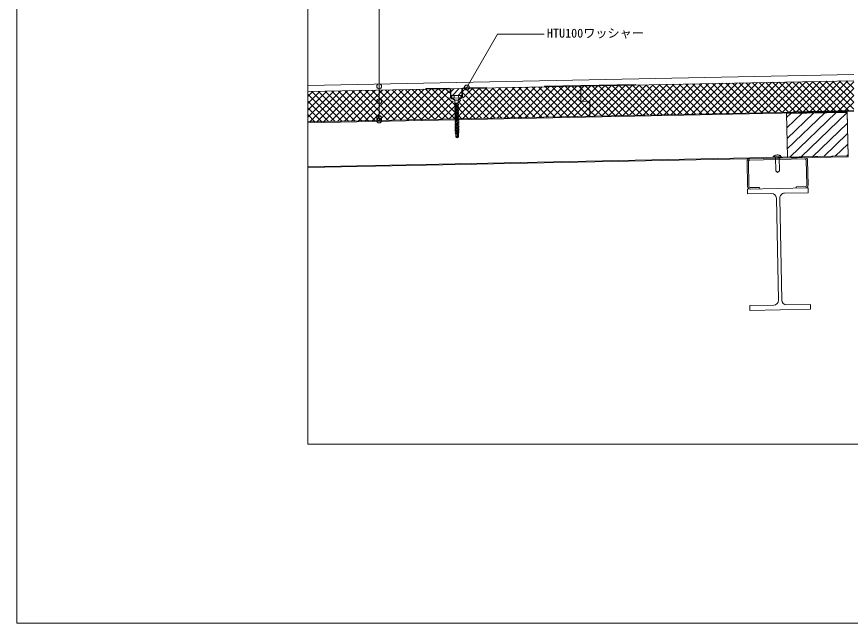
# Model space of a CAD drawing. Units: millimetres, scale not verified. Extents: x -1381 to 1379, y -955 to 955.
# Drawn here: x -1381 to -6, y -955 to 44 of the extents above; entities that cross this region are included whole.
import ezdxf
from ezdxf.enums import TextEntityAlignment as Align

# ---------------------------------------------------------------- set-up
doc = ezdxf.new("R2010")
doc.units = ezdxf.units.MM
doc.header["$LTSCALE"] = 3
doc.linetypes.add('USER1', pattern=[9.525, 6.35, -3.175])
for name, color, linetype, lineweight in [('0-0_0', 7, 'Continuous', 18), ('0-1_BOUSUI', 1, 'Continuous', 18), ('0-2_MOJI', 7, 'Continuous', 18), ('0-3_HATCH', 9, 'Continuous', 18), ('0-4_KANAMONO', 5, 'Continuous', 18), ('0-5_KANAMONO_SCREW', 4, 'Continuous', 18), ('0-6_TEKKOTU', 7, 'Continuous', 18), ('0-7_dekki', 3, 'Continuous', 18), ('0-8_dannnetu', 6, 'Continuous', 18), ('0-9_WAKU', 7, 'Continuous', 18)]:
    doc.layers.add(name, color=color, linetype=linetype, lineweight=lineweight)
doc.styles.add('ＭＳ ゴシック', font='')
doc.styles.get('ＭＳ ゴシック').set_extended_font_data('MS Gothic')

msp = doc.modelspace()

# ---------------------------------------------------------------- linework, layer by layer
at = {"layer": '0-0_0'}
msp.add_lwpolyline([(-900.827, -660.451), (899.173, -660.451), (899.173, 539.549), (-900.827, 539.549)], close=True, dxfattribs=at)
at = {"layer": '0-1_BOUSUI'}
msp.add_line((-900.827, -69.452), (-0.827, -51.452), dxfattribs=at)
at = {"layer": '0-2_MOJI'}
msp.add_line((-783.119, -127.109), (-783.119, 310.374), dxfattribs=at)
msp.add_lwpolyline([(-639.721, -74.231), (-588.102, 15.174), (-511.14, 15.174)], dxfattribs=at)
for centre in [(-783.119, -70.794), (-638.74, -72.533), (-783.119, -95.463), (-783.119, -123.109), (-783.119, -127.109)]:
    msp.add_circle(centre, 4, dxfattribs=at)
at = {"layer": '0-3_HATCH'}
for p, q in [((-405.123, -119.55), (-354.093, -68.519)), ((-393.669, -119.32), (-342.638, -68.29)), ((-382.215, -119.091), (-331.184, -68.061)), ((-370.76, -118.862), (-319.729, -67.832)), ((-359.306, -118.633), (-308.275, -67.603)), ((-305.709, -117.561), (-354.738, -68.532)), ((-347.851, -118.404), (-296.821, -67.373)), ((-294.703, -117.341), (-343.733, -68.312)), ((-336.397, -118.175), (-285.366, -67.144)), ((-283.698, -117.121), (-332.728, -68.092)), ((-324.942, -117.946), (-273.912, -66.915)), ((-272.693, -116.901), (-321.722, -67.872)), ((-313.488, -117.717), (-262.457, -66.686)), ((-261.688, -116.681), (-310.717, -67.651)), ((-302.034, -117.488), (-251.003, -66.457)), ((-250.682, -116.461), (-299.712, -67.431)), ((-290.579, -117.259), (-239.549, -66.228)), ((-239.677, -116.241), (-288.707, -67.211)), ((-279.125, -117.03), (-228.094, -65.999)), ((-228.672, -116.021), (-277.701, -66.991)), ((-267.67, -116.8), (-216.64, -65.77)), ((-217.667, -115.8), (-266.696, -66.771)), ((-256.216, -116.571), (-205.185, -65.541)), ((-206.662, -115.58), (-255.691, -66.551)), ((-244.762, -116.342), (-193.731, -65.312)), ((-195.656, -115.36), (-244.686, -66.331)), ((-184.651, -115.14), (-233.681, -66.111)), ((-233.307, -116.113), (-182.277, -65.083)), ((-173.646, -114.92), (-222.675, -65.891)), ((-221.853, -115.884), (-170.822, -64.854)), ((-162.641, -114.7), (-211.67, -65.67)), ((-210.398, -115.655), (-159.368, -64.624)), ((-151.636, -114.48), (-200.665, -65.45)), ((-198.944, -115.426), (-147.913, -64.395)), ((-140.63, -114.26), (-189.66, -65.23)), ((-187.49, -115.197), (-136.459, -64.166)), ((-129.625, -114.04), (-178.654, -65.01)), ((-176.035, -114.968), (-125.005, -63.937)), ((-118.62, -113.819), (-167.649, -64.79)), ((-164.581, -114.739), (-113.55, -63.708)), ((-107.615, -113.599), (-156.644, -64.57)), ((-153.126, -114.51), (-102.096, -63.479)), ((-97.59, -112.399), (-145.639, -64.35)), ((-141.672, -114.281), (-90.641, -63.25)), ((-86.585, -112.179), (-134.634, -64.13)), ((-130.218, -114.051), (-79.187, -63.021)), ((-75.58, -111.958), (-123.628, -63.91)), ((-118.763, -113.822), (-67.733, -62.792)), ((-64.574, -111.738), (-112.623, -63.69)), ((-107.309, -113.593), (-56.278, -62.563)), ((-53.569, -111.518), (-101.618, -63.469)), ((-94.834, -112.344), (-44.824, -62.334)), ((-42.564, -111.298), (-90.613, -63.249)), ((-83.379, -112.114), (-33.369, -62.104)), ((-31.559, -111.078), (-79.608, -63.029)), ((-71.925, -111.885), (-21.915, -61.875)), ((-20.554, -110.858), (-68.602, -62.809)), ((-60.47, -111.656), (-10.46, -61.646)), ((-9.548, -110.638), (-57.597, -62.589)), ((-49.016, -111.427), (-0.827, -63.238)), ((-0.827, -108.134), (-46.592, -62.369)), ((-0.827, -96.908), (-35.587, -62.149)), ((-0.827, -85.683), (-24.581, -61.929)), ((-0.827, -74.458), (-13.576, -61.709)), ((-900.827, -121.339), (-858.087, -78.599)), ((-900.827, -110.114), (-869.541, -78.828)), ((-900.827, -98.889), (-880.995, -79.057)), ((-900.827, -87.663), (-892.45, -79.286)), ((-897.663, -129.4), (-846.632, -78.37)), ((-844.964, -128.346), (-893.994, -79.317)), ((-886.208, -129.171), (-835.178, -78.141)), ((-833.959, -128.126), (-882.988, -79.097)), ((-874.754, -128.942), (-823.723, -77.912)), ((-822.954, -127.906), (-871.983, -78.877)), ((-863.3, -128.713), (-812.269, -77.682)), ((-811.948, -127.686), (-860.978, -78.657)), ((-851.845, -128.484), (-800.815, -77.453)), ((-800.943, -127.466), (-849.973, -78.437)), ((-840.391, -128.255), (-789.36, -77.224)), ((-789.938, -127.246), (-838.967, -78.216)), ((-828.936, -128.026), (-777.906, -76.995)), ((-778.933, -127.026), (-827.962, -77.996)), ((-817.482, -127.797), (-766.451, -76.766)), ((-767.928, -126.806), (-816.957, -77.776)), ((-806.028, -127.568), (-754.997, -76.537)), ((-756.922, -126.586), (-805.952, -77.556)), ((-745.917, -126.365), (-794.947, -77.336)), ((-794.573, -127.339), (-743.543, -76.308)), ((-734.912, -126.145), (-783.941, -77.116)), ((-783.119, -127.109), (-732.088, -76.079)), ((-723.907, -125.925), (-772.936, -76.896)), ((-771.664, -126.88), (-720.634, -75.85)), ((-712.902, -125.705), (-761.931, -76.676)), ((-760.21, -126.651), (-709.179, -75.621)), ((-701.896, -125.485), (-750.926, -76.456)), ((-748.756, -126.422), (-697.725, -75.392)), ((-690.891, -125.265), (-739.92, -76.235)), ((-737.301, -126.193), (-686.271, -75.162)), ((-679.886, -125.045), (-728.915, -76.015)), ((-725.847, -125.964), (-674.816, -74.933)), ((-668.881, -124.825), (-717.91, -75.795)), ((-714.392, -125.735), (-667.531, -78.874)), ((-658.965, -123.515), (-706.905, -75.575)), ((-659.269, -111.986), (-695.9, -75.355)), ((-658.011, -102.018), (-684.894, -75.135)), ((-667.482, -81.322), (-673.889, -74.915)), ((-664.994, -79.749), (-660.108, -74.674)), ((-662.066, -85.864), (-651.13, -74.503)), ((-653.087, -85.693), (-646.998, -79.367)), ((-652.392, -119.861), (-606.09, -73.559)), ((-652.125, -108.369), (-617.544, -73.788)), ((-645.666, -124.36), (-594.635, -73.33)), ((-645.028, -78.821), (-640.453, -74.246)), ((-602.849, -123.504), (-644.976, -81.377)), ((-644.807, -89.826), (-628.999, -74.017)), ((-591.844, -123.284), (-640.874, -74.255)), ((-634.211, -124.131), (-583.181, -73.101)), ((-580.839, -123.064), (-629.868, -74.034)), ((-622.757, -123.902), (-571.726, -72.872)), ((-569.834, -122.844), (-618.863, -73.814)), ((-611.303, -123.673), (-560.272, -72.643)), ((-558.828, -122.624), (-607.858, -73.594)), ((-599.848, -123.444), (-548.818, -72.413)), ((-547.823, -122.404), (-596.853, -73.374)), ((-588.394, -123.215), (-537.363, -72.184)), ((-536.818, -122.183), (-585.847, -73.154)), ((-576.939, -122.986), (-525.909, -71.955)), ((-525.813, -121.963), (-574.842, -72.934)), ((-565.485, -122.757), (-514.454, -71.726)), ((-514.808, -121.743), (-563.837, -72.714)), ((-554.031, -122.528), (-503, -71.497)), ((-503.802, -121.523), (-552.832, -72.494)), ((-542.576, -122.299), (-491.546, -71.268)), ((-492.797, -121.303), (-541.827, -72.274)), ((-531.122, -122.069), (-480.091, -71.039)), ((-481.792, -121.083), (-530.821, -72.053)), ((-470.787, -120.863), (-519.816, -71.833)), ((-519.667, -121.84), (-468.637, -70.81)), ((-459.782, -120.643), (-508.811, -71.613)), ((-508.213, -121.611), (-457.182, -70.581)), ((-448.776, -120.423), (-497.806, -71.393)), ((-437.771, -120.202), (-486.801, -71.173)), ((-450.783, -84.74), (-464.79, -70.733)), ((-393.75, -119.322), (-442.78, -70.293)), ((-382.745, -119.102), (-431.774, -70.073)), ((-428.032, -120.008), (-377.002, -68.977)), ((-371.74, -118.882), (-420.769, -69.852)), ((-416.578, -119.779), (-365.547, -68.748)), ((-360.735, -118.662), (-409.764, -69.632)), ((-349.729, -118.442), (-398.759, -69.412)), ((-338.724, -118.222), (-387.754, -69.192)), ((-327.719, -118.001), (-376.748, -68.972)), ((-316.714, -117.781), (-365.743, -68.752)), ((-37.562, -111.198), (-0.827, -74.464)), ((-855.969, -128.566), (-900.827, -83.709)), ((-866.975, -128.787), (-900.827, -94.934)), ((-702.938, -125.506), (-667.311, -89.879)), ((-691.484, -125.277), (-661.157, -94.951)), ((-653.45, -98.468), (-648.39, -93.409)), ((-624.86, -123.944), (-652.621, -96.183)), ((-613.855, -123.724), (-645.391, -92.188)), ((-26.107, -110.969), (-0.827, -85.689)), ((-877.98, -129.007), (-900.827, -106.159)), ((-680.029, -125.048), (-658.477, -103.496)), ((-653.658, -109.902), (-652.774, -109.018)), ((-635.865, -124.164), (-653.118, -106.911)), ((-415.761, -119.762), (-435.737, -99.786)), ((-14.653, -110.74), (-0.827, -96.914)), ((-888.985, -129.227), (-900.827, -117.385)), ((-668.575, -124.819), (-658.584, -114.828)), ((-657.583, -113.671), (-658.907, -112.348)), ((-657.799, -114.043), (-657.58, -113.824)), ((-646.87, -124.384), (-652.836, -118.419)), ((-111.391, -121.99), (-104.678, -115.541)), ((-111.045, -139.27), (-85.958, -115.167)), ((-110.7, -156.55), (-67.237, -114.792)), ((-110.354, -173.83), (-48.517, -114.418)), ((-106.131, -187.384), (-29.797, -114.043)), ((-87.411, -187.01), (-11.529, -114.104)), ((-899.99, -129.447), (-900.827, -128.61)), ((-657.875, -124.605), (-658.448, -124.032)), ((-68.69, -186.636), (-11.183, -131.383)), ((-49.97, -186.261), (-10.837, -148.663)), ((-31.25, -185.887), (-10.492, -165.943)), ((-12.529, -185.512), (-10.146, -183.223))]:
    msp.add_line(p, q, dxfattribs=at)
for points in [[(-496.759, -121.382), (-450.812, -75.435), (-445.728, -70.352)], [(-485.304, -121.153), (-450.777, -86.626), (-434.274, -70.123)], [(-426.766, -119.982), (-435.702, -111.046), (-475.795, -70.953)], [(-473.85, -120.924), (-448.372, -95.446), (-422.819, -69.893)], [(-462.395, -120.695), (-437.112, -95.411), (-411.365, -69.664)], [(-404.755, -119.542), (-450.818, -73.48), (-453.785, -70.513)], [(-450.941, -120.466), (-435.72, -105.245), (-399.91, -69.435)], [(-439.487, -120.237), (-435.685, -116.436), (-388.456, -69.206)], [(-435.737, -99.786), (-440.102, -95.421), (-450.783, -84.74)]]:
    msp.add_lwpolyline(points, dxfattribs=at)
msp.add_lwpolyline([(-10.101, -185.464), (-110.081, -187.463), (-111.517, -115.678), (-11.537, -113.678)], close=True, dxfattribs=at)
at = {"layer": '0-4_KANAMONO'}
for p, q in [((-706.081, -74.558), (-668.088, -73.798)), ((-706.081, -74.558), (-706.061, -75.558)), ((-668.068, -74.798), (-706.061, -75.558)), ((-665.779, -89.255), (-666.029, -76.758)), ((-665.029, -76.738), (-664.779, -89.235)), ((-647.033, -76.378), (-646.783, -88.875)), ((-645.783, -88.855), (-646.033, -76.358)), ((-606.101, -72.559), (-644.093, -73.318)), ((-644.073, -74.318), (-606.081, -73.559)), ((-606.101, -72.559), (-606.081, -73.559)), ((-663.759, -90.215), (-662.953, -90.199)), ((-662.933, -91.199), (-663.739, -91.215)), ((-647.763, -89.895), (-648.569, -89.911)), ((-648.549, -90.911), (-647.743, -90.895)), ((-81.436, -188.091), (-172.218, -189.906)), ((-172.172, -192.206), (-81.39, -190.39)), ((-176.725, -194.597), (-175.909, -235.389)), ((-173.61, -235.343), (-174.425, -194.551)), ((-79.045, -192.644), (-78.229, -233.436)), ((-75.929, -233.39), (-76.745, -192.598))]:
    msp.add_line(p, q, dxfattribs=at)
at = {"layer": '0-4_KANAMONO', "linetype": 'USER1'}
msp.add_line((-662.567, -90.192), (-649.11, -89.922), dxfattribs=at)
at = {"layer": '0-4_KANAMONO'}
msp.add_lwpolyline([(-510.544, -71.648), (-360.574, -68.649), (-360.598, -67.449), (-510.568, -70.448)], close=True, dxfattribs=at)
for points in [[(-661.751, -90.57), (-659.215, -92.378), (-659.19, -93.624), (-662.332, -91.384)], [(-649.755, -90.33), (-652.217, -92.238), (-652.192, -93.484), (-649.142, -91.12)], [(-0.827, -110.463), (-100.807, -112.463), (-100.787, -113.463), (-0.827, -111.464)], [(-171.218, -239.896), (-155.821, -239.588), (-155.867, -237.289), (-171.264, -237.597)], [(-80.482, -235.781), (-95.879, -236.089), (-95.833, -238.389), (-80.436, -238.081)]]:
    msp.add_lwpolyline(points, dxfattribs=at)
for centre, radius, start, end in [((-668.028, -76.798), 3, 1.14576, 91.14576), ((-668.028, -76.798), 2, 1.14576, 91.14576), ((-644.033, -76.318), 3, 91.14576, 181.14576), ((-644.033, -76.318), 2, 91.14576, 181.14576), ((-663.779, -89.215), 2, 181.14576, 271.14576), ((-663.779, -89.215), 1, 181.14576, 271.14576), ((-662.913, -92.199), 2, 54.51149, 91.14576), ((-662.913, -92.199), 1, 54.51149, 91.14576), ((-648.529, -91.911), 2, 91.14576, 127.78003), ((-648.529, -91.911), 1, 91.14576, 127.78003), ((-647.782, -88.895), 1, 271.14576, 1.14576), ((-647.782, -88.895), 2, 271.14576, 1.14576), ((-172.126, -194.505), 4.6, 91.14576, 181.14576), ((-172.126, -194.505), 2.3, 91.14576, 181.14576), ((-81.344, -192.69), 4.6, 1.14576, 91.14576), ((-81.344, -192.69), 2.3, 1.14576, 91.14576), ((-80.528, -233.482), 2.3, 271.14576, 1.14576), ((-80.528, -233.482), 4.6, 271.14576, 1.14576), ((-171.31, -235.297), 4.6, 181.14576, 271.14576), ((-171.31, -235.297), 2.3, 181.14576, 271.14576)]:
    msp.add_arc(centre, radius, start, end, dxfattribs=at)
at = {"layer": '0-5_KANAMONO_SCREW'}
for p, q in [((-659.663, -86.508), (-659.591, -90.132)), ((-653.019, -93.501), (-658.518, -93.611)), ((-652.159, -86.358), (-652.087, -89.982)), ((-652.919, -98.5), (-658.418, -98.61)), ((-658.418, -98.61), (-657.904, -99.341)), ((-653.407, -99.14), (-657.882, -100.44)), ((-657.882, -100.44), (-657.855, -101.761)), ((-653.358, -101.56), (-657.833, -102.859)), ((-657.833, -102.859), (-657.807, -104.18)), ((-653.31, -103.979), (-657.785, -105.279)), ((-657.785, -105.279), (-657.758, -106.6)), ((-653.261, -106.399), (-657.736, -107.698)), ((-657.736, -107.698), (-657.71, -109.019)), ((-653.213, -108.818), (-657.688, -110.118)), ((-653.407, -99.14), (-652.919, -98.516)), ((-653.407, -99.14), (-653.38, -100.461)), ((-653.358, -101.56), (-653.332, -102.881)), ((-653.31, -103.979), (-653.283, -105.3)), ((-653.261, -106.399), (-653.235, -107.72)), ((-653.213, -108.818), (-653.187, -110.139)), ((-657.688, -110.118), (-657.662, -111.439)), ((-653.165, -111.238), (-657.64, -112.537)), ((-657.64, -112.537), (-657.613, -113.858)), ((-653.116, -113.657), (-657.591, -114.957)), ((-657.591, -114.957), (-657.565, -116.278)), ((-653.068, -116.077), (-657.543, -117.377)), ((-657.543, -117.377), (-657.516, -118.697)), ((-653.02, -118.496), (-657.494, -119.796)), ((-657.494, -119.796), (-657.468, -121.117)), ((-652.971, -120.916), (-657.446, -122.216)), ((-657.446, -122.216), (-657.42, -123.536)), ((-652.923, -123.335), (-657.398, -124.635)), ((-653.165, -111.238), (-653.138, -112.559)), ((-653.116, -113.657), (-653.09, -114.978)), ((-653.068, -116.077), (-653.042, -117.398)), ((-653.02, -118.496), (-652.993, -119.817)), ((-652.971, -120.916), (-652.945, -122.237)), ((-652.923, -123.335), (-652.896, -124.656)), ((-657.398, -124.635), (-657.371, -125.956)), ((-652.874, -125.755), (-657.349, -127.055)), ((-657.349, -127.055), (-657.323, -128.375)), ((-652.826, -128.174), (-657.301, -129.474)), ((-657.301, -129.474), (-657.274, -130.795)), ((-652.778, -130.594), (-657.253, -131.894)), ((-657.253, -131.894), (-657.226, -133.214)), ((-652.729, -133.013), (-657.204, -134.313)), ((-657.204, -134.313), (-657.178, -135.634)), ((-652.681, -135.433), (-657.156, -136.733)), ((-657.156, -136.733), (-657.129, -138.053)), ((-652.874, -125.755), (-652.848, -127.076)), ((-652.826, -128.174), (-652.8, -129.495)), ((-652.778, -130.594), (-652.751, -131.915)), ((-652.729, -133.013), (-652.703, -134.334)), ((-652.681, -135.433), (-652.654, -136.754)), ((-651.279, -146.757), (-658.104, -148.103)), ((-652.632, -137.852), (-657.107, -139.152)), ((-657.107, -139.152), (-657.081, -140.473)), ((-652.584, -140.272), (-657.059, -141.572)), ((-657.059, -141.572), (-657.033, -142.893)), ((-652.536, -142.691), (-657.011, -143.991)), ((-657.011, -143.991), (-656.984, -145.312)), ((-652.487, -145.111), (-656.962, -146.411)), ((-656.962, -146.411), (-656.935, -147.765)), ((-656.96, -149.041), (-652.36, -148.949)), ((-656.862, -153.924), (-656.96, -149.041)), ((-652.44, -147.458), (-656.915, -148.758)), ((-656.915, -148.758), (-656.91, -149.04)), ((-656.153, -152.577), (-656.224, -149.026)), ((-654.216, -152.792), (-654.292, -148.988)), ((-653.068, -152.675), (-653.142, -148.965)), ((-652.727, -153.627), (-652.82, -148.958)), ((-652.632, -137.852), (-652.606, -139.173)), ((-652.584, -140.272), (-652.558, -141.593)), ((-652.536, -142.691), (-652.509, -144.012)), ((-652.487, -145.111), (-652.46, -146.465)), ((-652.44, -147.458), (-652.41, -148.95)), ((-652.36, -148.949), (-652.263, -153.832)), ((-656.474, -153.472), (-656.862, -153.924)), ((-656.862, -153.924), (-654.711, -155.657)), ((-655.746, -153.405), (-655.469, -153.629)), ((-654.754, -154.755), (-654.526, -155.694)), ((-654.58, -153.454), (-654.216, -152.792)), ((-654.396, -155.085), (-654.526, -155.694)), ((-653.068, -152.675), (-654.396, -155.085)), ((-652.727, -153.627), (-654.396, -155.085)), ((-654.396, -155.085), (-654.343, -155.649))]:
    msp.add_line(p, q, dxfattribs=at)
msp.add_lwpolyline([(-662.175, -85.833), (-663.415, -86.583), (-663.343, -90.207), (-648.335, -89.907), (-648.407, -86.283), (-649.677, -85.583)], close=True, dxfattribs=at)
for points in [[(-662.088, -90.182), (-658.518, -93.611), (-658.418, -98.61)], [(-649.59, -89.932), (-653.019, -93.501), (-652.919, -98.5)], [(-652.919, -98.516), (-659.196, -99.715), (-655.164, -98.545)], [(-657.882, -100.44), (-659.196, -99.715), (-657.904, -99.341)], [(-652.074, -100.783), (-659.148, -102.135), (-653.38, -100.461)], [(-657.833, -102.859), (-659.148, -102.135), (-657.855, -101.761)], [(-652.025, -103.203), (-659.1, -104.555), (-653.332, -102.881)], [(-657.785, -105.279), (-659.1, -104.555), (-657.807, -104.18)], [(-651.977, -105.622), (-659.051, -106.974), (-653.283, -105.3)], [(-657.736, -107.698), (-659.051, -106.974), (-657.758, -106.6)], [(-651.928, -108.042), (-659.003, -109.394), (-653.235, -107.72)], [(-657.688, -110.118), (-659.003, -109.394), (-657.71, -109.019)], [(-653.358, -101.56), (-652.074, -100.783), (-653.38, -100.461)], [(-653.31, -103.979), (-652.025, -103.203), (-653.332, -102.881)], [(-653.261, -106.399), (-651.977, -105.622), (-653.283, -105.3)], [(-653.213, -108.818), (-651.928, -108.042), (-653.235, -107.72)], [(-651.88, -110.461), (-658.954, -111.813), (-653.187, -110.139)], [(-657.64, -112.537), (-658.954, -111.813), (-657.662, -111.439)], [(-651.832, -112.881), (-658.906, -114.233), (-653.138, -112.559)], [(-657.591, -114.957), (-658.906, -114.233), (-657.613, -113.858)], [(-651.783, -115.3), (-658.858, -116.652), (-653.09, -114.978)], [(-657.543, -117.377), (-658.858, -116.652), (-657.565, -116.278)], [(-651.735, -117.72), (-658.809, -119.072), (-653.042, -117.398)], [(-657.494, -119.796), (-658.809, -119.072), (-657.516, -118.697)], [(-651.686, -120.139), (-658.761, -121.491), (-652.993, -119.817)], [(-657.446, -122.216), (-658.761, -121.491), (-657.468, -121.117)], [(-651.638, -122.559), (-658.712, -123.911), (-652.945, -122.237)], [(-657.398, -124.635), (-658.712, -123.911), (-657.42, -123.536)], [(-653.165, -111.238), (-651.88, -110.461), (-653.187, -110.139)], [(-653.116, -113.657), (-651.832, -112.881), (-653.138, -112.559)], [(-653.068, -116.077), (-651.783, -115.3), (-653.09, -114.978)], [(-653.02, -118.496), (-651.735, -117.72), (-653.042, -117.398)], [(-652.971, -120.916), (-651.686, -120.139), (-652.993, -119.817)], [(-652.923, -123.335), (-651.638, -122.559), (-652.945, -122.237)], [(-651.59, -124.978), (-658.664, -126.33), (-652.896, -124.656)], [(-657.349, -127.055), (-658.664, -126.33), (-657.371, -125.956)], [(-651.541, -127.398), (-658.616, -128.75), (-652.848, -127.076)], [(-657.301, -129.474), (-658.616, -128.75), (-657.323, -128.375)], [(-651.493, -129.817), (-658.567, -131.169), (-652.8, -129.495)], [(-657.253, -131.894), (-658.567, -131.169), (-657.274, -130.795)], [(-651.444, -132.237), (-658.519, -133.589), (-652.751, -131.915)], [(-657.204, -134.313), (-658.519, -133.589), (-657.226, -133.214)], [(-651.396, -134.657), (-658.47, -136.008), (-652.703, -134.334)], [(-657.156, -136.733), (-658.47, -136.008), (-657.178, -135.634)], [(-651.348, -137.076), (-658.422, -138.428), (-652.654, -136.754)], [(-652.874, -125.755), (-651.59, -124.978), (-652.896, -124.656)], [(-652.826, -128.174), (-651.541, -127.398), (-652.848, -127.076)], [(-652.778, -130.594), (-651.493, -129.817), (-652.8, -129.495)], [(-652.729, -133.013), (-651.444, -132.237), (-652.751, -131.915)], [(-652.681, -135.433), (-651.396, -134.657), (-652.703, -134.334)], [(-652.632, -137.852), (-651.348, -137.076), (-652.654, -136.754)], [(-657.107, -139.152), (-658.422, -138.428), (-657.129, -138.053)], [(-651.299, -139.496), (-658.374, -140.847), (-652.606, -139.173)], [(-657.059, -141.572), (-658.374, -140.847), (-657.081, -140.473)], [(-651.251, -141.915), (-658.325, -143.267), (-652.558, -141.593)], [(-657.011, -143.991), (-658.325, -143.267), (-657.033, -142.893)], [(-651.203, -144.335), (-658.277, -145.686), (-652.509, -144.012)], [(-656.962, -146.411), (-658.277, -145.686), (-656.984, -145.312)], [(-656.915, -148.758), (-658.104, -148.103), (-656.935, -147.765), (-652.46, -146.465)], [(-652.584, -140.272), (-651.299, -139.496), (-652.606, -139.173)], [(-652.536, -142.691), (-651.251, -141.915), (-652.558, -141.593)], [(-652.487, -145.111), (-651.203, -144.335), (-652.509, -144.012)], [(-652.44, -147.458), (-651.279, -146.757), (-652.46, -146.465)], [(-654.711, -155.657), (-654.526, -155.694), (-654.343, -155.649)], [(-652.727, -153.627), (-652.263, -153.832), (-654.343, -155.649)]]:
    msp.add_lwpolyline(points, dxfattribs=at)
for centre, radius, start, end in [((-661.47, -90.014), 3.944, 62.74032, 119.55121), ((-655.724, -95.782), 10.076, 69.28031, 113.01122), ((-650.214, -89.789), 3.944, 62.74032, 119.55121), ((-657.485, -152.604), 1.333, 319.36032, 1.14576), ((-656.076, -153.814), 0.525, 51.14576, 139.36032), ((-655.062, -152.555), 1.091, 181.14576, 231.14576), ((-655.098, -153.169), 0.591, 231.14576, 331.14576), ((-656.77, -155.244), 2.075, 13.64576, 51.14576), ((-652.994, -154.328), 1.811, 151.14576, 193.64576)]:
    msp.add_arc(centre, radius, start, end, dxfattribs=at)
at = {"layer": '0-6_TEKKOTU'}
for p, q in [((-128.257, -255.04), (-124.897, -423.007)), ((-119.398, -422.897), (-122.758, -254.93))]:
    msp.add_line(p, q, dxfattribs=at)
for points in [[(-114.919, -246.772), (-75.677, -245.987), (-75.837, -237.989), (-175.817, -239.988), (-175.657, -247.987), (-136.415, -247.202)], [(-132.736, -431.165), (-171.978, -431.95), (-171.818, -439.948), (-71.838, -437.949), (-71.998, -429.95), (-111.24, -430.735)]]:
    msp.add_lwpolyline(points, dxfattribs=at)
for centre, start, end in [((-136.255, -255.2), 1.14576, 91.14576), ((-114.759, -254.77), 91.14576, 181.14576), ((-132.896, -423.167), 271.14576, 1.14576), ((-111.4, -422.737), 181.14576, 271.14576)]:
    msp.add_arc(centre, 8, start, end, dxfattribs=at)
at = {"layer": '0-7_dekki'}
for p, q in [((-900.827, -130.664), (-11.553, -112.878)), ((-10.101, -185.464), (-900.827, -203.278)), ((-133.87, -186.939), (-119.872, -186.659)), ((-133.85, -187.939), (-133.87, -186.939)), ((-132.789, -186.396), (-132.87, -186.919)), ((-129.922, -184.262), (-130.773, -184.579)), ((-128.979, -184.022), (-129.922, -184.262)), ((-129.85, -187.899), (-129.41, -209.854)), ((-127.972, -183.867), (-128.979, -184.022)), ((-123.851, -187.779), (-123.412, -209.735)), ((-120.872, -186.679), (-120.974, -186.16)), ((-119.852, -187.659), (-119.872, -186.659)), ((-126.351, -212.794), (-129.41, -209.854)), ((-126.351, -212.794), (-123.412, -209.735))]:
    msp.add_line(p, q, dxfattribs=at)
for points in [[(-900.827, -129.464), (-11.577, -111.679), (-10.077, -186.664), (-900.827, -204.479)], [(-130.773, -184.579), (-131.505, -184.963), (-132.096, -185.404), (-132.529, -185.886), (-132.789, -186.396)], [(-120.974, -186.16), (-121.254, -185.661), (-121.706, -185.196), (-122.314, -184.78), (-123.061, -184.425), (-123.924, -184.142), (-124.876, -183.94), (-125.888, -183.825), (-126.931, -183.8), (-127.972, -183.867)]]:
    msp.add_lwpolyline(points, dxfattribs=at)
at = {"layer": '0-8_dannnetu'}
for p, q in [((-0.827, -61.454), (-900.827, -79.454)), ((-435.75, -95.407), (-435.674, -120.161)), ((-151.549, -114.478), (-900.827, -129.464))]:
    msp.add_line(p, q, dxfattribs=at)
msp.add_lwpolyline([(-664.876, -85.917), (-646.88, -85.575), (-647.092, -74.427), (-665.088, -74.769)], close=True, dxfattribs=at)
msp.add_lwpolyline([(-435.75, -95.407), (-450.75, -95.453), (-450.827, -70.454)], dxfattribs=at)
at = {"layer": '0-9_WAKU'}
msp.add_lwpolyline([(-1380.827, -955.451), (1379.173, -955.451), (1379.173, 954.549), (-1380.827, 954.549)], close=True, dxfattribs=at)

# ---------------------------------------------------------------- texts
at = {"layer": '0-2_MOJI', "style": 'ＭＳ ゴシック'}
msp.add_text('HTU100ワッシャー', height=14.66, dxfattribs=at).set_placement((-506.576, 5.174), align=Align.BOTTOM_LEFT)

doc.saveas('drawing.dxf')
